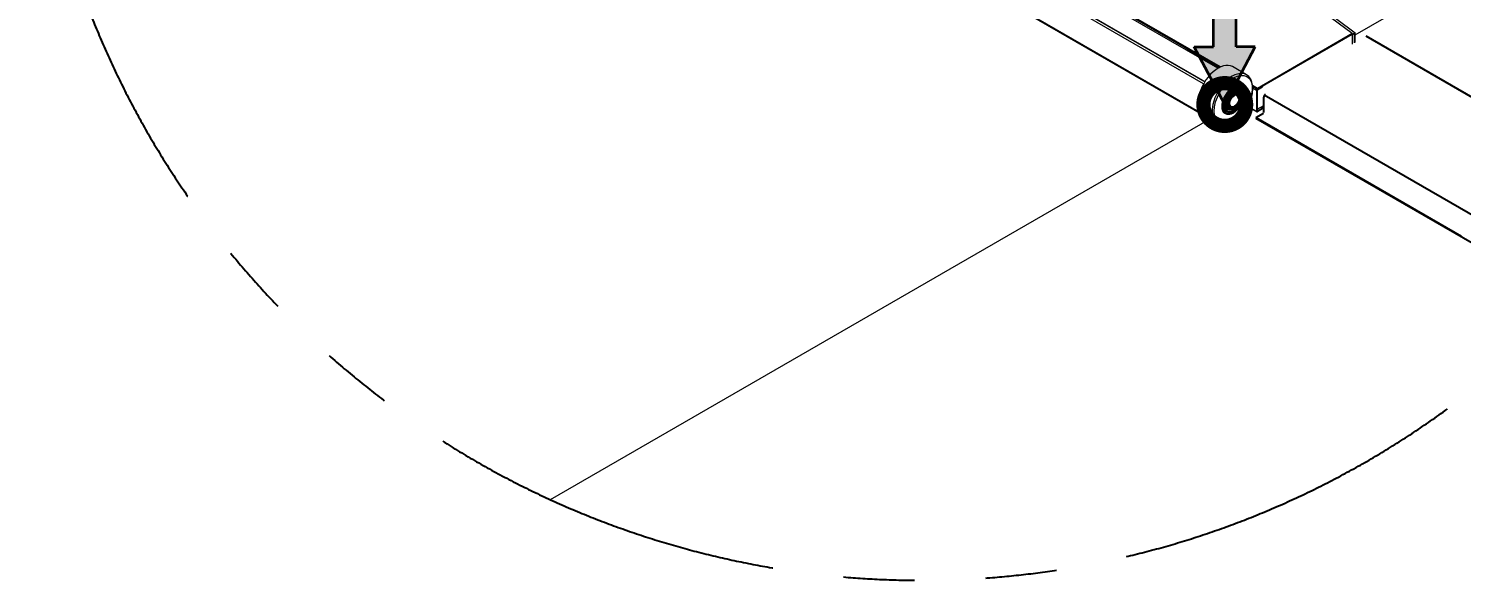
# Model space of a CAD drawing. Header units: millimetres. Extents: x -5 to 1510635, y -6 to 71285.
# Drawn here: x 1272083 to 1277114, y 9077 to 11014 of the extents above; entities that cross this region are included whole.
import ezdxf
from ezdxf.enums import TextEntityAlignment as Align

# ---------------------------------------------------------------- set-up
doc = ezdxf.new("R2010")
doc.units = ezdxf.units.MM
doc.header["$LTSCALE"] = 1000
doc.linetypes.add('HIDDEN', pattern=[0.375, 0.25, -0.125])
doc.linetypes.add('PHANTOM', pattern=[2.5, 1.25, -0.25, 0.25, -0.25, 0.25, -0.25])
for name, color, linetype in [('2', 42, 'Continuous'), ('3', 3, 'Continuous'), ('MP-4', 4, 'HIDDEN'), ('MP-8', 8, 'Continuous'), ('MP-DE-0001', 7, 'Continuous')]:
    doc.layers.add(name, color=color, linetype=linetype)
doc.layers.add('S-COLS', color=5, linetype='Continuous', lineweight=35)
doc.styles.add('ROMANS', font='ROMANS.shx')

# ---------------------------------------------------------------- blocks, each defined once
blk = doc.blocks.new('12323398760')
at = {"layer": '3', "linetype": 'ByBlock'}
blk.add_hatch(color=1, dxfattribs=at).paths.add_polyline_path([(-170.4, -809.7), (-170.4, 0), (-249.6, 0), (-249.6, -809.7), (-317.2, -809.7), (-210, -1012.6), (-102.9, -809.7)])
at = {"layer": '2', "const_width": 50}
blk.add_lwpolyline([(-285, -1012.6, 1), (-135, -1012.6, 1)], format="xyb", close=True, dxfattribs=at)
at = {"layer": '3', "color": 2, "linetype": 'ByBlock'}
blk.add_lwpolyline([(-435.6, 308.4), (0, 308.4), (0, 0), (-435.6, 0)], close=True, dxfattribs=at)
at = {"layer": 'S-COLS', "color": 2, "linetype": 'ByBlock'}
for p, q in [((-249.6, -809.7), (-249.6, 0)), ((-249.6, 0), (-170.4, 0)), ((-170.4, -809.7), (-170.4, 0)), ((-210, -1012.6), (-317.2, -809.7)), ((-317.2, -809.7), (-249.6, -809.7)), ((-210, -1012.6), (-102.9, -809.7)), ((-102.9, -809.7), (-170.4, -809.7))]:
    blk.add_line(p, q, dxfattribs=at)
at = {"layer": '3', "style": 'ROMANS'}
blk.add_text('P', height=192, dxfattribs=at).set_placement((-207.2, 152.8, -36432.5), align=Align.MIDDLE)

msp = doc.modelspace()

# ---------------------------------------------------------------- linework, layer by layer
at = {"layer": '2', "color": 6, "linetype": 'PHANTOM'}
msp.add_arc((1275218.259, 12212.212), 3135.026, 146.209252, 107.895356, dxfattribs=at)
at = {"layer": 'MP-4', "color": 1, "linetype": 'Continuous', "lineweight": 15}
for p, q in [((1276209.141, 10820.364), (1272610.932, 12897.791)), ((1272520.679, 12839.077), (1276203.419, 10712.846)), ((1272527.994, 12837.897), (1276198.74, 10718.591)), ((1276259.134, 10874.783), (1274485.697, 11898.677)), ((1274488.525, 11903.576), (1276264.913, 10877.978)), ((1276268.16, 10879.533), (1274489.232, 11906.597)), ((1276265.671, 10878.357), (1274489.232, 11903.985)), ((1274485.697, 11826.009), (1276213.818, 10828.278)), ((1274486.525, 11824.178), (1276213.198, 10827.283)), ((1276731.203, 10996.459), (1276561.055, 11122.761)), ((1276617.624, 11091.57), (1276741.367, 10999.715)), ((1276731.203, 10996.459), (1276398.421, 10804.327)), ((1276731.203, 10993.846), (1276398.421, 10801.714)), ((1276738.999, 10996.202), (1276722.276, 10988.692)), ((1276741.367, 10999.715), (1276731.203, 10995.15)), ((1276731.203, 10993.846), (1276731.203, 10996.459)), ((1276731.821, 10959.751), (1276731.821, 10992.978)), ((1276738.999, 10963.896), (1276738.999, 10996.202)), ((1276741.367, 10965.263), (1276741.367, 10999.715)), ((1276150.933, 10942.56), (1276263.792, 10877.401)), ((1276360.032, 10851.983), (1276310.535, 10880.56)), ((1276300.907, 10773.393), (1276301.489, 10772.131)), ((1276300.907, 10773.393), (1276302.321, 10772.576)), ((1276301.489, 10772.131), (1276302.903, 10771.314)), ((1276304.357, 10780.026), (1276302.173, 10777.705)), ((1276302.173, 10777.705), (1276303.588, 10776.889)), ((1276302.321, 10772.576), (1276302.903, 10771.314)), ((1276305.771, 10779.209), (1276303.588, 10776.889)), ((1276304.357, 10780.026), (1276305.771, 10779.209)), ((1276307.199, 10776.112), (1276305.771, 10779.209)), ((1276308.725, 10784.667), (1276306.541, 10782.346)), ((1276306.541, 10782.346), (1276308.38, 10778.355)), ((1276306.541, 10782.346), (1276307.955, 10781.53)), ((1276310.139, 10783.85), (1276307.955, 10781.53)), ((1276307.955, 10781.53), (1276309.382, 10778.432)), ((1276308.38, 10778.355), (1276308.964, 10778.018)), ((1276308.725, 10784.667), (1276310.139, 10783.85)), ((1276312.732, 10784.759), (1276311.318, 10785.576)), ((1276313.822, 10782.917), (1276313.241, 10784.179)), ((1276328.896, 10783.356), (1276327.623, 10784.091)), ((1276329.091, 10785.297), (1276327.677, 10786.113)), ((1276329.418, 10790.792), (1276328.463, 10791.343)), ((1276334.074, 10770.279), (1276334.074, 10771.912)), ((1276398.421, 10804.327), (1276380.331, 10814.771)), ((1276398.421, 10801.714), (1276380.556, 10812.028)), ((1276380.607, 10811.182), (1276397.714, 10801.306)), ((1276394.885, 10796.407), (1276380.729, 10804.58)), ((1276394.885, 10796.407), (1276394.885, 10723.739)), ((1276397.006, 10797.632), (1276397.006, 10724.963)), ((1276397.714, 10801.306), (1276416.098, 10811.92)), ((1276397.714, 10798.856), (1276416.098, 10809.471)), ((1276398.421, 10804.327), (1276398.421, 10801.714)), ((1276416.098, 10811.92), (1276416.098, 10809.471)), ((1276296.763, 10736.437), (1276297.718, 10735.886)), ((1276300.427, 10738.915), (1276301.841, 10738.098)), ((1276302.623, 10740.79), (1276303.896, 10740.055)), ((1276316.396, 10741.293), (1276317.81, 10742.11)), ((1276362.561, 10741.048), (1276395.714, 10721.908)), ((1276363.113, 10742.082), (1276394.885, 10723.739)), ((1276397.006, 10731.087), (1276420.128, 10744.436)), ((1276397.714, 10724.555), (1276397.006, 10724.963)), ((1276416.098, 10735.17), (1276397.714, 10724.555)), ((1276416.098, 10732.72), (1276397.714, 10722.106)), ((1276410.088, 10738.64), (1276416.098, 10735.17)), ((1276411.856, 10737.619), (1276420.128, 10742.395)), ((1276414.492, 10736.097), (1276420.128, 10739.351)), ((1276416.098, 10732.72), (1276416.098, 10735.17)), ((1276210.535, 10707.355), (1276260.032, 10678.778))]:
    msp.add_line(p, q, dxfattribs=at)
msp.add_arc((1276311.415, 10741.594), 9.55, 6.809228, 8.860967, dxfattribs=at)
for centre, major_axis, start_param, end_param in [((1276260.535, 10793.957), (-50, -86.603), 3.14159265, 6.28318531), ((1276310.032, 10765.38), (50, 86.603), 2.09092176, 6.28318531), ((1276310.032, 10765.38), (50, 86.603), 1.05483683, 2.09092176), ((1276312.861, 10763.747), (-27.5, -47.631), 0, 3.92699064), ((1276310.032, 10765.38), (50, 86.603), 0, 1.05483683), ((1276313.179, 10763.563), (-24.133, -41.799), 2.21939615, 6.28318531), ((1276313.25, 10763.523), (-21.183, -36.689), 0, 4.25522037), ((1276312.048, 10764.217), (-22.655, -39.239), 0.12422986, 3.01736279), ((1276313.568, 10763.339), (-13.5, -23.383), 4.63602635, 5.82810615), ((1276315.466, 10761.697), (13.625, 23.599), 1.49560373, 7.15399725), ((1276314.052, 10762.514), (13.625, 23.599), 1.49560373, 3.14159265), ((1276315.123, 10762.441), (-12.5, -21.651), 3.14159265, 6.28318531), ((1276313.179, 10763.563), (-16.422, -28.444), 0, 3.14159265), ((1276316.396, 10761.706), (12.5, 21.651), 0, 3.92699064), ((1276303.091, 10775.713), (1.675, 2.901), 1.18320783, 2.75400416), ((1276304.505, 10774.897), (1.675, 2.901), 1.18320783, 2.75400416), ((1276312.613, 10763.89), (-15.85, -27.453), 3.14159265, 4.25151657), ((1276313.568, 10763.339), (-13.5, -23.383), 4.2587561, 4.34328576), ((1276313.568, 10763.339), (-12.5, -21.651), 4.2534639, 4.34476477), ((1276313.568, 10763.339), (-11.75, -20.352), 4.24890201, 4.34603927), ((1276309.643, 10782.675), (-1.675, -2.901), 3.14159265, 4.32480049), ((1276311.057, 10781.858), (-1.675, -2.901), 2.75400416, 4.32480049), ((1276312.154, 10764.155), (-12.5, -21.651), 3.51115369, 3.9008995), ((1276313.568, 10763.339), (-13.5, -23.383), 3.01313969, 3.9760411), ((1276314.052, 10762.514), (13.625, 23.599), 0, 0.81109097), ((1276316.396, 10761.706), (12.5, 21.651), 5.49778732, 6.28318531), ((1276310.669, 10765.012), (-18.568, -32.16), -4.38508706, -4.20262912), ((1276311.977, 10764.257), (-24.133, -41.799), 3.11668431, 3.19051804), ((1276313.179, 10763.563), (-22.543, -39.045), 2.23813301, 3.14159265), ((1276397.714, 10798.04), (2, 3.464), 0.78539818, 2.35619451), ((1276397.714, 10798.04), (0.5, 0.866), 0.78539818, 2.35619451), ((1276312.861, 10763.747), (-27.5, -47.631), 5.49778732, 6.28318531), ((1276313.25, 10763.523), (-21.183, -36.689), 5.45722942, 6.28318531), ((1276311.977, 10764.257), (-24.133, -41.799), 6.23425992, 6.28318531), ((1276311.977, 10764.257), (-24.133, -41.799), 0, 0.02490835), ((1276312.613, 10763.89), (-15.85, -27.453), 5.17326139, 6.28318531), ((1276313.179, 10763.563), (-24.133, -41.799), 0, 1.04986289), ((1276313.179, 10763.563), (-22.543, -39.045), 0, 1.04986289), ((1276311.977, 10764.257), (-24.912, -43.149), 0.67941556, 0.72398799), ((1276310.669, 10765.012), (-18.568, -32.16), 1.04986289, 1.24349441), ((1276397.714, 10725.372), (2, 3.464), 2.35619451, 3.92699083), ((1276397.714, 10725.372), (0.5, 0.866), 2.35619451, 3.92699083)]:
    msp.add_ellipse(centre, major_axis=major_axis, ratio=0.5773502, start_param=start_param, end_param=end_param, dxfattribs=at)
for centre, major_axis in [((1276313.568, 10763.339), (-47.5, -82.272)), ((1276313.568, 10763.339), (28, 48.497)), ((1276313.568, 10763.339), (-26.5, -45.899)), ((1276313.25, 10763.523), (-24.133, -41.799)), ((1276313.568, 10763.339), (-24.263, -42.024)), ((1276313.25, 10763.523), (-22.543, -39.045)), ((1276313.25, 10763.523), (-19.142, -33.156)), ((1276312.684, 10763.849), (-18.538, -32.109)), ((1276312.684, 10763.849), (-18.387, -31.846)), ((1276313.25, 10763.523), (-17.782, -30.8)), ((1276313.25, 10763.523), (-16.422, -28.444)), ((1276313.568, 10763.339), (-15.85, -27.453)), ((1276317.81, 10760.889), (-11.5, -19.919)), ((1276304.509, 10774.889), (-0.625, -1.083)), ((1276311.06, 10781.85), (-0.625, -1.083))]:
    msp.add_ellipse(centre, major_axis=major_axis, ratio=0.5773502, dxfattribs=at)
at = {"layer": 'MP-8', "lineweight": 15}
for p, q in [((1276741.367, 10992.36), (1277385.548, 11364.277)), ((1273915.346, 9360.755), (1276229.13, 10696.619))]:
    msp.add_line(p, q, dxfattribs=at)
at = {"layer": 'MP-DE-0001', "color": 7, "linetype": 'Continuous'}
for p, q in [((1277782.496, 10408.583), (1276780.35, 10987.172)), ((1276420.128, 10719.165), (1276420.128, 10772.867)), ((1277557.585, 10125.122), (1276421.893, 10780.814)), ((1276392.551, 10702.225), (1276419.245, 10717.637)), ((1276392.551, 10702.225), (1277113.739, 10285.847)), ((1276392.551, 10700.187), (1277499.074, 10061.335))]:
    msp.add_line(p, q, dxfattribs=at)
msp.add_arc((1276432.128, 10772.867), 12, 120, 180, dxfattribs=at)

# ---------------------------------------------------------------- block references
at = {"layer": 'MP-4', "linetype": 'ByBlock'}
msp.add_blockref('12323398760', (1276493.327, 11760.216), dxfattribs=at)

doc.saveas('drawing.dxf')
